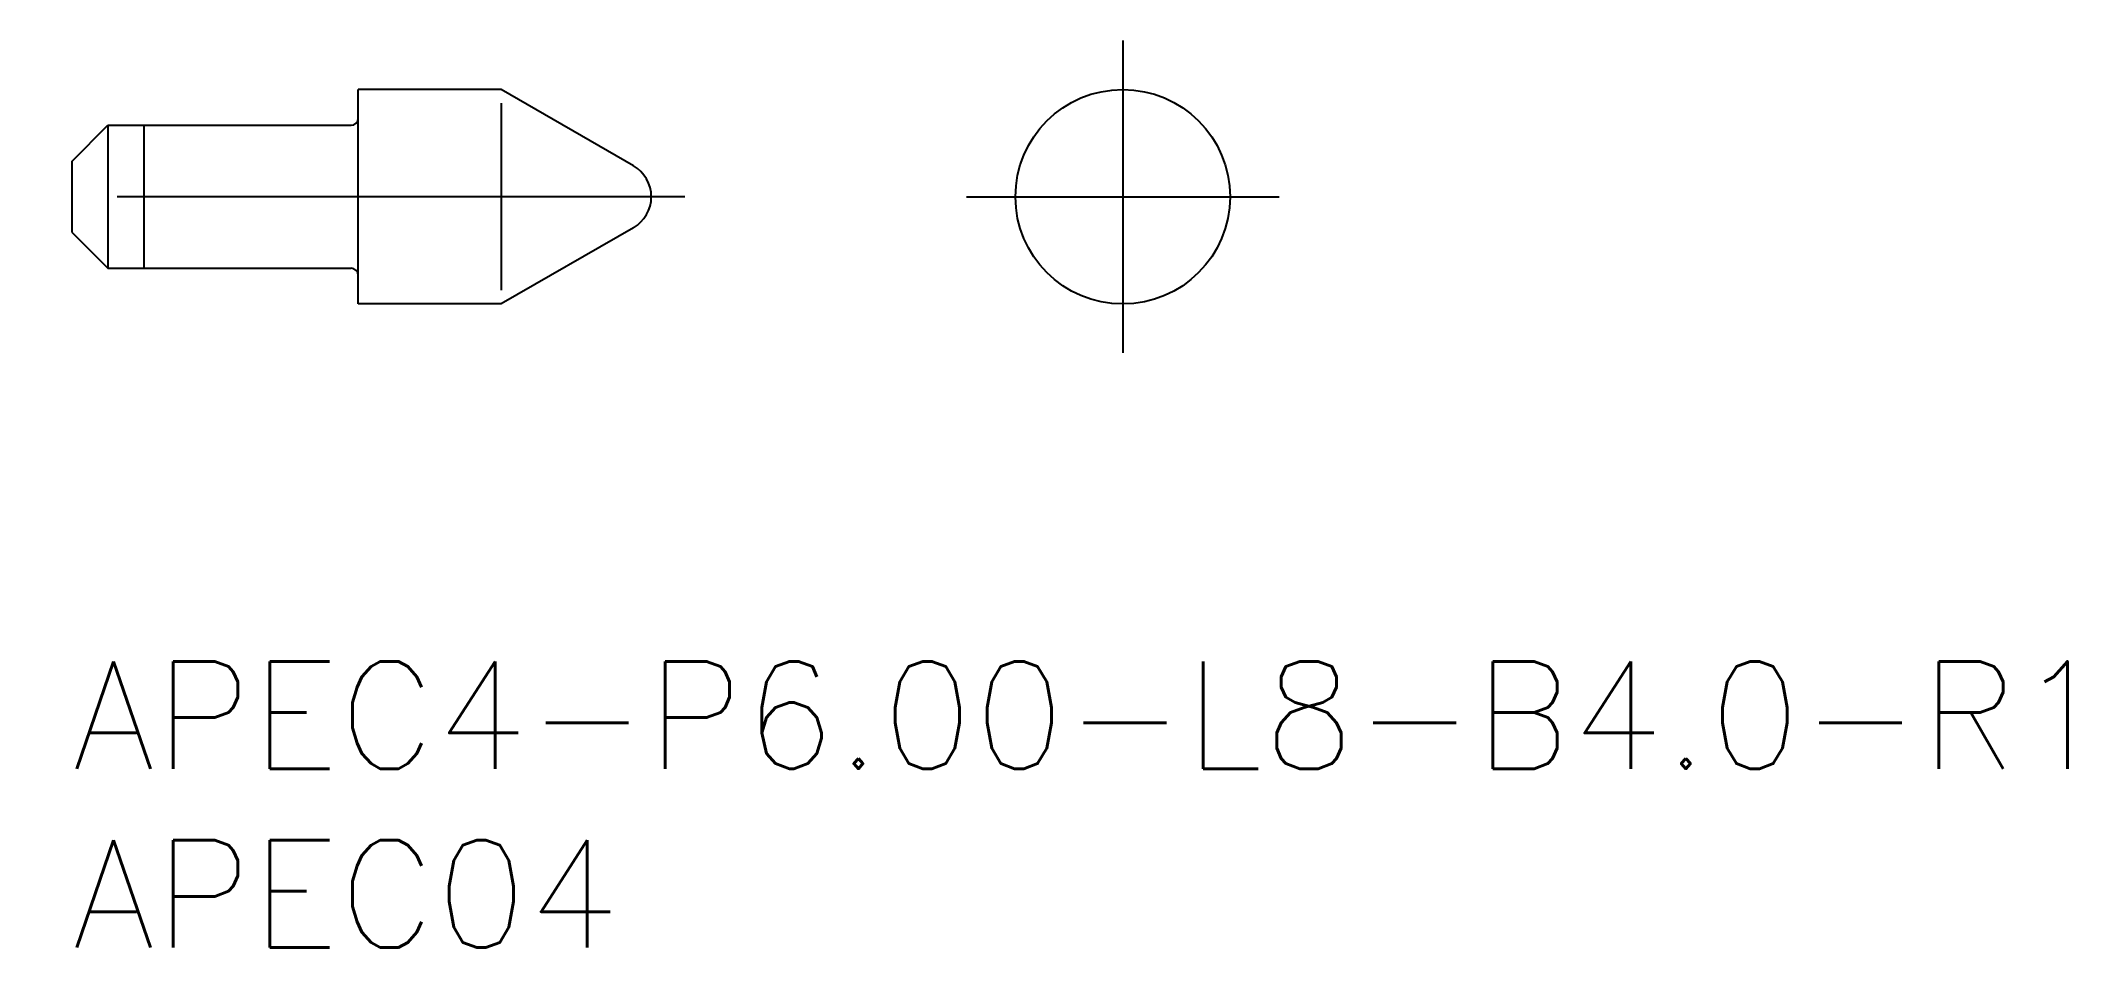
# Model space of a CAD drawing. Extents: x -0.9 to 55.8, y -8 to 17.4.
import ezdxf

# ---------------------------------------------------------------- set-up
doc = ezdxf.new("R2010")
doc.units = 0
doc.header["$LTSCALE"] = 0.5
doc.linetypes.add('CENTER', pattern=[50.8, 31.75, -6.35, 6.35, -6.35])
for name, color, linetype in [('MSM_CENTER', 1, 'CENTER'), ('MSM_CONTINUOUS', 7, 'CONTINUOUS'), ('MSM_NARROW', 5, 'CONTINUOUS'), ('MSM_PART_NUMBER', 7, 'CONTINUOUS')]:
    doc.layers.add(name, color=color, linetype=linetype)
doc.styles.get("Standard").update_dxf_attribs({"font": 'txt.shx', "height": 1, "bigfont": 'bigfont.shx'})

# ---------------------------------------------------------------- blocks, each defined once
blk = doc.blocks.new('*U14')
at = {"layer": 'MSM_PART_NUMBER'}
blk.add_text('APEC4-P6.00-L8-B4.0-R1', height=3, dxfattribs=at).set_placement((0, -3))
blk = doc.blocks.new('*U15')
at = {"layer": 'MSM_PART_NUMBER'}
blk.add_text('APEC04', height=3, dxfattribs=at).set_placement((0, -8))

msp = doc.modelspace()

# ---------------------------------------------------------------- linework, layer by layer
at = {"layer": 'MSM_CENTER'}
for p, q in [((29.38, 17.37), (29.38, 8.63)), ((17.133, 13), (-0.885, 13)), ((25.01, 13), (33.75, 13))]:
    msp.add_line(p, q, dxfattribs=at)
at = {"layer": 'MSM_CONTINUOUS'}
for p, q in [((8, 10), (8, 16)), ((12, 16), (8, 16)), ((15.696, 13.866), (12, 16)), ((0, 14), (1, 15)), ((1, 15), (7.8, 15)), ((1, 15), (1, 11)), ((0, 12), (0, 14)), ((0, 12), (1, 11)), ((15.696, 12.134), (12, 10)), ((1, 11), (7.8, 11)), ((12, 10), (8, 10))]:
    msp.add_line(p, q, dxfattribs=at)
msp.add_circle((29.38, 13), 3, dxfattribs=at)
for centre, radius, start, end in [((7.8, 15.2), 0.2, 270, 0), ((15.196, 13), 1, 300, 60), ((7.8, 10.8), 0.2, 0, 90)]:
    msp.add_arc(centre, radius, start, end, dxfattribs=at)
at = {"layer": 'MSM_NARROW'}
for p, q in [((12, 15.615), (12, 15.615)), ((12, 15.615), (12, 10.385)), ((2, 15), (2, 11))]:
    msp.add_line(p, q, dxfattribs=at)

# ---------------------------------------------------------------- block references
at = {"layer": 'MSM_CONTINUOUS'}
for name in ['*U14', '*U15']:
    msp.add_blockref(name, (0, 0), dxfattribs=at)

doc.saveas('drawing.dxf')
